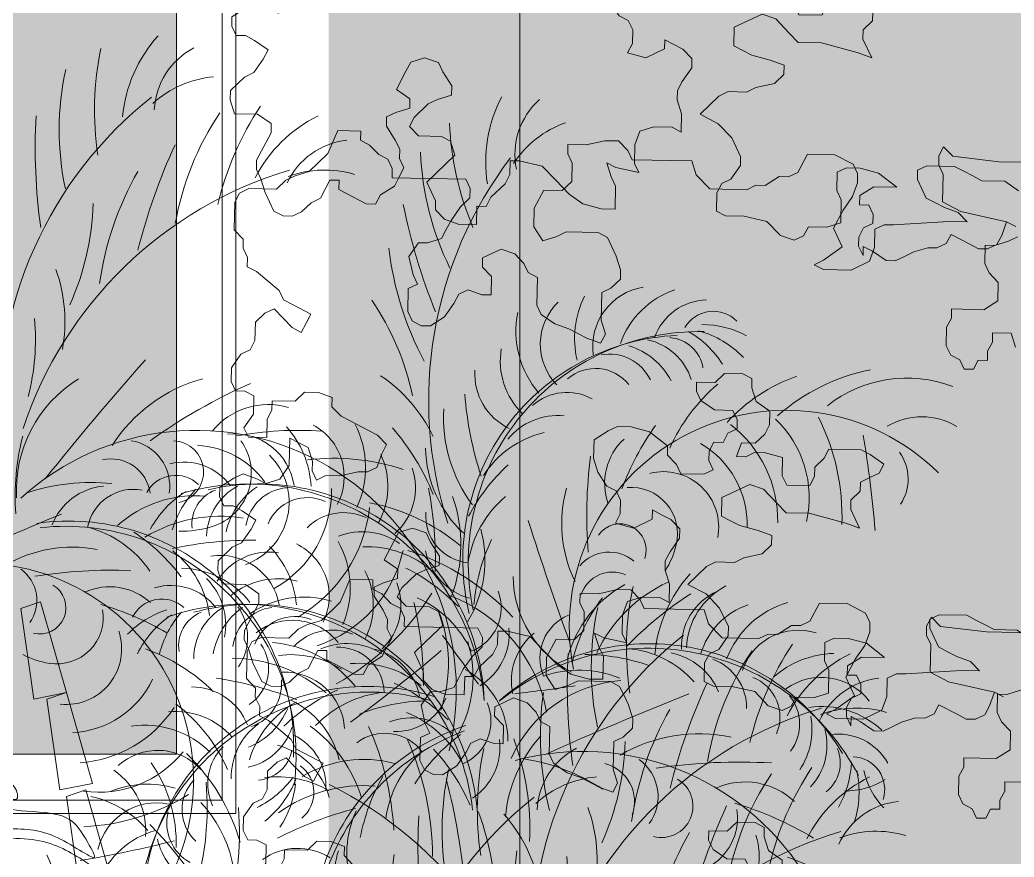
# Model space of a CAD drawing. Header units: metres. Extents: x -44 to 358, y -286 to 66.
# Drawn here: x 200.043 to 201.433, y 27.04 to 28.212 of the extents above; entities that cross this region are included whole.
import ezdxf

# ---------------------------------------------------------------- set-up
doc = ezdxf.new("R2010")
doc.units = ezdxf.units.M
doc.header["$LTSCALE"] = 0.3
for name, color, linetype, lineweight in [('arbustos', 95, 'Continuous', 0), ('EL0', 7, 'Continuous', 15), ('EL1', 150, 'Continuous', 13)]:
    doc.layers.add(name, color=color, linetype=linetype, lineweight=lineweight)
doc.layers.add('matas', color=74, linetype='Continuous', lineweight=0, transparency=0.6)
doc.layers.add('palmas', color=7, linetype='Continuous', lineweight=0, true_color=0x98b285)

# ---------------------------------------------------------------- blocks, each defined once
blk = doc.blocks.new('cay11')
at = {"layer": 'palmas'}
for points in [[(625, 464.6), (770.3, 464.6), (915.7, 450.1), (944.8, 421.1), (959.3, 450.1), (959.3, 479.2), (944.8, 508.2), (944.8, 595.3), (886.6, 624.4), (741.3, 653.4), (712.2, 667.9), (741.3, 653.4), (755.8, 697), (770.3, 726), (799.4, 740.5), (828.5, 740.5), (857.6, 726), (915.7, 697), (930.2, 726), (959.3, 740.5), (988.4, 740.5), (1032, 755), (1061, 769.6), (1090.1, 784.1), (1119.2, 784.1), (1162.8, 755), (1191.9, 740.5), (1191.9, 769.6), (1206.4, 740.5), (1206.4, 711.5), (1191.9, 682.4), (1162.8, 667.9), (1162.8, 638.9), (1177.3, 609.8), (1206.4, 609.8), (1206.4, 580.8), (1162.8, 551.8), (1090.1, 551.8), (1148.2, 508.2), (1206.4, 493.7), (1250, 493.7), (1279.1, 508.2), (1279.1, 566.3), (1264.5, 595.3), (1264.5, 667.9), (1308.1, 682.4), (1366.3, 682.4), (1380.8, 711.5), (1409.9, 726), (1453.5, 711.5), (1497.1, 667.9), (1569.8, 653.4), (1627.9, 653.4), (1657, 638.9), (1657, 580.8), (1642.4, 551.8), (1613.4, 537.2), (1584.3, 493.7), (1584.3, 464.6), (1613.4, 406.6), (1657, 363), (1715.1, 334), (1686, 304.9), (1657, 275.9), (1627.9, 261.4), (1569.8, 261.4), (1540.7, 246.8), (1482.5, 232.3), (1453.5, 203.3), (1453.5, 174.2), (1497.1, 159.7), (1555.2, 145.2), (1584.3, 130.7), (1613.4, 116.2), (1613.4, 58.1), (1584.3, 43.6), (1526.2, 14.5), (1482.5, 29), (1438.9, 72.6), (1409.9, 101.6), (1337.2, 101.6), (1220.9, 130.7), (1177.3, 145.2), (1206.4, 87.1), (1206.4, 58.1), (1177.3, 29), (1177.3, 0), (1148.2, -14.5), (1119.2, -29), (1104.6, -58.1), (1148.2, -87.1), (1177.3, -101.6), (1279.1, -101.6), (1293.6, -72.6), (1322.7, -43.6), (1322.7, -14.5), (1337.2, 14.5), (1409.9, 14.5), (1424.4, -14.5), (1424.4, -72.6), (1482.5, -87.1), (1511.6, -87.1), (1540.7, -72.6), (1569.8, -72.6), (1555.2, -116.2), (1511.6, -116.2), (1482.5, -145.2), (1468, -174.2), (1468, -217.8), (1511.6, -246.8), (1526.2, -290.4), (1526.2, -319.4), (1555.2, -334), (1613.4, -334), (1642.4, -304.9), (1700.6, -304.9), (1700.6, -275.9), (1686, -246.8), (1642.4, -217.8), (1584.3, -217.8), (1569.8, -188.8), (1569.8, -159.7), (1598.8, -145.2), (1613.4, -116.2), (1642.4, -116.2), (1657, -87.1), (1657, -58.1), (1642.4, -29), (1671.5, -14.5), (1744.2, -14.5), (1758.7, -43.6), (1787.8, -72.6), (1787.8, -101.6), (1845.9, -145.2), (1904.1, -159.7), (1947.7, -159.7), (1976.7, -145.2), (2020.3, -116.2), (2020.3, -58.1), (2005.8, -14.5), (1976.7, 29), (1947.7, 43.6), (1933.1, 72.6), (1933.1, 116.2), (1947.7, 145.2), (1889.5, 159.7), (1831.4, 130.7), (1831.4, 101.6), (1802.3, 116.2), (1773.2, 130.7), (1744.2, 159.7), (1744.2, 188.8), (1773.2, 232.3), (1787.8, 261.4), (1787.8, 290.4), (1773.2, 334), (1773.2, 392), (1802.3, 377.5), (1860.4, 377.5), (1904.1, 392), (1918.6, 435.6), (1918.6, 493.7), (1904.1, 522.7), (1976.7, 508.2), (2005.8, 493.7), (1991.3, 537.2), (1976.7, 566.3), (1976.7, 638.9), (2020.3, 638.9), (2078.5, 624.4), (2122.1, 595.3), (2165.7, 551.8), (2209.3, 508.2), (2282, 493.7), (2311, 493.7), (2311, 537.2), (2325.6, 566.3), (2369.2, 609.8), (2383.7, 638.9), (2412.8, 638.9), (2412.8, 697), (2470.9, 697), (2514.5, 682.4), (2543.6, 653.4), (2543.6, 624.4), (2558.1, 595.3), (2572.7, 566.3), (2514.5, 508.2), (2485.4, 479.2), (2500, 435.6), (2529, 421.1), (2601.7, 421.1), (2630.8, 392), (2616.3, 363), (2572.7, 319.4), (2543.6, 304.9), (2500, 290.4), (2500, 261.4), (2529, 217.8), (2543.6, 188.8), (2587.2, 174.2), (2630.8, 188.8), (2645.3, 217.8), (2674.4, 275.9), (2630.8, 304.9), (2630.8, 334), (2674.4, 348.5), (2703.5, 363), (2703.5, 392), (2674.4, 435.6), (2659.9, 464.6), (2659.9, 493.7), (2645.3, 522.7), (2659.9, 551.8), (2674.4, 580.8), (2718, 609.8), (2732.5, 638.9), (2761.6, 638.9), (2848.8, 595.3), (2848.8, 566.3), (2877.9, 566.3), (2892.4, 595.3), (2907, 624.4), (2936, 638.9), (2965.1, 667.9), (2994.2, 682.4), (3023.2, 682.4), (3052.3, 667.9), (3081.4, 609.8), (3095.9, 566.3), (3110.4, 537.2), (3110.4, 508.2), (3066.8, 421.1), (3066.8, 392), (3110.4, 363), (3183.1, 363), (3197.6, 319.4), (3197.6, 290.4), (3154, 246.8), (3125, 232.3), (3095.9, 188.8), (3081.4, 159.7), (3125, 130.7), (3154, 116.2), (3183.1, 116.2), (3197.6, 87.1), (3197.6, 58.1), (3154, 29), (3125, 14.5), (3081.4, 29), (3052.3, 43.6), (3008.7, 29), (2979.6, -14.5), (2979.6, -101.6), (2950.6, -87.1), (2921.5, -72.6), (2907, -29), (2907, 0), (2892.4, 29), (2863.3, 14.5), (2819.7, 14.5), (2761.6, 0), (2732.5, 0), (2703.5, -14.5), (2688.9, -58.1), (2674.4, -87.1), (2703.5, -116.2), (2732.5, -130.7), (2790.7, -159.7), (2819.7, -174.2), (2848.8, -203.3), (2848.8, -232.3), (2892.4, -246.8), (2936, -246.8), (2965.1, -217.8), (3037.8, -217.8), (3037.8, -188.8), (3052.3, -159.7), (3052.3, -101.6), (3110.4, -101.6), (3125, -130.7), (3095.9, -174.2), (3095.9, -232.3), (3125, -246.8), (3154, -246.8), (3168.6, -275.9), (3168.6, -319.4), (3139.5, -363), (3110.4, -377.5), (3095.9, -406.6), (3095.9, -464.6), (3066.8, -493.7), (3037.8, -508.2), (3008.7, -479.2), (2979.6, -450.1), (2950.6, -435.6), (2936, -464.6), (2921.5, -493.7), (2979.6, -522.7), (3008.7, -537.2), (3023.2, -566.3), (3095.9, -624.4), (3125, -638.9), (3125, -667.9), (3139.5, -697), (3139.5, -726), (3168.6, -755), (3168.6, -842.2), (3154, -871.2), (3125, -885.7), (3037.8, -885.7), (3008.7, -914.8), (2979.6, -929.3), (2936, -943.8), (2877.9, -1001.9), (2848.8, -1074.5), (2776.1, -1074.5), (2776.1, -1045.4), (2747.1, -1030.9), (2718, -1001.9), (2688.9, -987.4), (2674.4, -958.3), (2674.4, -929.3), (2441.8, -929.3), (2427.3, -900.2), (2427.3, -871.2), (2456.4, -842.2), (2485.4, -798.6), (2500, -769.6), (2514.5, -740.5), (2558.1, -726), (2587.2, -726), (2616.3, -682.4), (2601.7, -624.4), (2587.2, -595.3), (2616.3, -580.8), (2616.3, -508.2), (2601.7, -479.2), (2572.7, -464.6), (2543.6, -464.6), (2500, -493.7), (2470.9, -537.2), (2456.4, -566.3), (2427.3, -580.8), (2383.7, -566.3), (2354.6, -566.3), (2354.6, -624.4), (2383.7, -653.4), (2383.7, -682.4), (2325.6, -711.5), (2282, -697), (2252.9, -667.9), (2238.4, -638.9), (2209.3, -624.4), (2209.3, -537.2), (2194.7, -508.2), (2151.1, -479.2), (2107.5, -464.6), (2049.4, -435.6), (2005.8, -421.1), (1991.3, -450.1), (2005.8, -493.7), (2005.8, -580.8), (1976.7, -595.3), (1947.7, -624.4), (1947.7, -653.4), (1962.2, -697), (1976.7, -726), (1991.3, -755), (2020.3, -769.6), (2122.1, -769.6), (2151.1, -755), (2194.7, -740.5), (2223.8, -784.1), (2223.8, -842.2), (2194.7, -900.2), (2136.6, -900.2), (2107.5, -929.3), (2107.5, -987.4), (2122.1, -1016.4), (2122.1, -1045.4), (2063.9, -1045.4), (2005.8, -1060), (1962.2, -1060), (1933.1, -1030.9), (1918.6, -1001.9), (1729.6, -1001.9), (1715.1, -958.3), (1671.5, -914.8), (1555.2, -914.8), (1526.2, -929.3), (1497.1, -929.3), (1453.5, -958.3), (1424.4, -958.3), (1395.3, -972.8), (1366.3, -1030.9), (1279.1, -1030.9), (1220.9, -1001.9), (1206.4, -972.8), (1206.4, -943.8), (1220.9, -900.2), (1250, -856.7), (1279.1, -798.6), (1264.5, -769.6), (1250, -740.5), (1308.1, -697), (1337.2, -682.4), (1308.1, -667.9), (1220.9, -667.9), (1162.8, -697), (1148.2, -740.5), (1148.2, -798.6), (1119.2, -813.1), (1090.1, -813.1), (915.7, -827.6), (857.6, -827.6), (886.6, -856.7), (930.2, -871.2), (959.3, -885.7), (988.4, -900.2), (1002.9, -929.3), (1017.4, -958.3), (1017.4, -987.4), (988.4, -1001.9), (901.2, -1001.9), (872.1, -987.4), (843, -972.8), (813.9, -958.3), (741.3, -958.3), (697.7, -929.3)], [(697.7, -784.1), (726.7, -769.6), (770.3, -755), (799.4, -755), (799.4, -697), (784.9, -667.9), (755.8, -638.9), (755.8, -580.8), (799.4, -551.8), (901.2, -551.8), (901.2, -522.7), (915.7, -493.7), (915.7, -435.6), (901.2, -406.6), (872.1, -392), (857.6, -363), (828.5, -363), (813.9, -392), (784.9, -392), (784.9, -421.1), (770.3, -450.1), (770.3, -479.2), (712.2, -479.2), (697.7, -435.6)]]:
    blk.add_lwpolyline(points, dxfattribs=at)
blk = doc.blocks.new('A$C87c00ffc')
blk.add_open_spline([(630, 1037.9), (626.7, 1036.9), (608.9, 1058.8), (571.3, 1075.4), (539.7, 1072.6), (481, 1055.6), (471.2, 1015.1), (493.5, 1041.6), (547.4, 1057.7), (507.3, 1022.5), (461.9, 994.6), (450.1, 981), (448.3, 951.8), (485, 990.5), (510.5, 1014.5), (590, 1033.2), (533.2, 1012.3), (496.1, 982.3), (424, 942.7), (441, 881.4), (449.3, 842.9), (463, 911.6), (522.7, 968), (572.4, 986.8), (609.4, 977.3), (571.6, 960.6), (531.5, 945.3), (484.4, 885.2), (458.6, 854.7), (458.9, 816.6), (467.4, 796.1), (501.8, 729.4), (496.8, 773.3), (528.3, 848.7), (559.6, 895.2), (622, 934.9), (656.3, 913.1), (623.5, 880.7), (580.9, 856.7), (525.5, 752), (516, 714.1), (532, 694.2), (557.1, 661.2), (565.4, 684.4), (571.5, 737.4), (612.1, 797.7), (649, 833.3), (651.9, 804.3), (610.9, 758.8), (596.6, 684.1), (590.4, 649.2), (604.6, 638.4), (637.3, 632.4), (682.4, 622.9), (721.5, 640.6), (755.7, 656.3), (751.6, 688.5), (726.7, 721.7), (707.4, 775.5), (710.1, 802.7), (735.7, 769.9), (778.5, 711.1), (768, 661.7), (782.8, 677.8), (814.5, 700), (823.4, 728.1), (803.6, 771), (747.5, 840.7), (696.5, 873.9), (690.9, 907.9), (723.9, 905.5), (753.3, 872.5), (798.8, 810.2), (833.1, 780.1), (834.6, 717), (850.9, 771.9), (859.6, 833.5), (854.5, 869.5), (798.2, 925), (746.7, 943.6), (717.3, 950), (695.4, 961), (714.9, 967.9), (746.1, 964.8), (793.2, 956.5), (832.7, 935.3), (870.1, 902.8), (872.6, 879.2), (881.8, 918.1), (875.7, 948.9), (839.4, 973.9), (789.4, 1004.1), (721.3, 997), (714.6, 1011.9), (750.4, 1009.5), (801, 1012.4), (862.5, 964.2), (842.6, 997.7), (824.2, 1030.8), (767.5, 1029.7), (733.9, 1037.1), (727.1, 1049.2), (752.3, 1047.1), (763.9, 1042.5), (760.5, 1063.4), (736.4, 1070.8), (696.9, 1071.3), (651.4, 1062.9), (632.6, 1050.3), (632, 1038.5), (630, 1037.9)], degree=3, knots=[0, 0, 0, 0, 0.285523, 0.64879, 0.969356, 1.403679, 1.671731, 1.94383, 2.290215, 2.602994, 3.032728, 3.274156, 3.492314, 3.828568, 4.219073, 4.618393, 4.926852, 5.353175, 5.826671, 6.257135, 6.511737, 6.89578, 7.420596, 7.833428, 8.092864, 8.37831, 8.766082, 9.249726, 9.605625, 9.924305, 10.223839, 10.635428, 10.888182, 11.403299, 11.842796, 12.30237, 12.579392, 12.904874, 13.316499, 13.921158, 14.255121, 14.538209, 14.858029, 15.063747, 15.475125, 15.975418, 16.315928, 16.528133, 16.966508, 17.465169, 17.778316, 17.986082, 18.307042, 18.686523, 19.055149, 19.377089, 19.660204, 20.029583, 20.461515, 20.679078, 20.979506, 21.483304, 21.810752, 21.996821, 22.352555, 22.637855, 23.009704, 23.547779, 23.9872, 24.2503, 24.51391, 24.889467, 25.381594, 25.778071, 26.119873, 26.441075, 26.903781, 27.234265, 27.72023, 28.138417, 28.454392, 28.677466, 28.870962, 29.192852, 29.578433, 29.963294, 30.358181, 30.542529, 30.836681, 31.156631, 31.512767, 31.955057, 32.400012, 32.539132, 32.828812, 33.26531, 33.675711, 33.919437, 34.264709, 34.678954, 35.005253, 35.144419, 35.402593, 35.5732, 35.781497, 36.049843, 36.409106, 36.792502, 37.049861, 37.230259, 37.230259, 37.230259, 37.230259])
blk = doc.blocks.new('A$C65AF79D4')
at = {"layer": 'matas'}
for p, q in [((1525.8, 1611.7), (1487.7, 1478.3)), ((1554.4, 1602.1), (1525.8, 1611.7)), ((1535.4, 1468.7), (1554.4, 1602.1)), ((1487.7, 1478.3), (1449.5, 1344.9)), ((1487.7, 1478.3), (1535.4, 1468.7)), ((1516.3, 1468.7), (1487.7, 1478.3)), ((1497.2, 1335.3), (1516.3, 1468.7)), ((1449.5, 1344.9), (1497.2, 1335.3)), ((1459.1, 1335.3), (1420.9, 1201.9)), ((1487.7, 1325.8), (1459.1, 1335.3)), ((1468.6, 1192.4), (1487.7, 1325.8))]:
    blk.add_line(p, q, dxfattribs=at)
for centre, radius, start, end in [((1200.9, 2306.3), 204.9, 5.2091, 42.0881), ((1249.9, 2329.7), 108.7, 2.8748, 62.3698), ((1007.4, 2334.3), 439, 351.3348, 11.9587), ((1257.3, 2230.3), 153.9, 47.8771, 84.7202), ((1079.2, 2305.5), 419, 348.035, 12.2414), ((666.5, 2258.7), 204.9, 350.8543, 27.7332), ((996.1, 1891.3), 590, 356.5728, 51.6083), ((719.8, 2269.2), 108.7, 348.52, 48.015), ((837.4, 2096.4), 439, 13.1208, 33.7447), ((1027.5, 2142.2), 204.9, 26.9951, 63.8741), ((914.7, 2096.3), 419, 9.821, 34.0275), ((660.7, 2280.2), 872.8, 352.2078, 3.0234), ((702.3, 2171.1), 153.9, 33.5222, 70.3653), ((486, 2333.7), 439, 336.9799, 357.6038), ((1064.3, 2182.1), 108.7, 24.6609, 84.1559), ((535.6, 1917.5), 872.8, 13.9938, 24.8094), ((548.3, 2288.1), 419, 333.6802, 357.8866), ((365.2, 1907.4), 590, 342.218, 37.2534), ((1108, 2092.6), 153.9, 69.6631, 106.5062), ((991.3, 1680.8), 590, 18.3589, 73.3943), ((977.7, 2014.3), 465.8, 8.0967, 29.6144), ((136.7, 2367.3), 872.8, 337.8529, 348.6685), ((1837.4, 2208.6), 389.2, 181.6466, 204.2836), ((550.8, 2184.7), 465.8, 331.9559, 353.4735), ((1713.5, 2023.9), 223.8, 160.0727, 190.6057), ((551.4, 1948), 129.5, 19.6547, 71.1704), ((625.5, 1986.9), 88.6, 352.1592, 80.7272), ((599.8, 1998.9), 140.9, 346.9363, 26.2642), ((544.5, 1971.8), 83.8, 19.9483, 88.5078), ((705.2, 1990.6), 85.9, 315.9215, 45.9663), ((1359.7, 1834.6), 389.2, 145.5057, 168.1427), ((536.9, 1990.5), 48.4, 30.1694, 135.3023), ((688.2, 2009.3), 138.7, 319.1654, 11.4922), ((553.1, 1881.2), 138, 89.7249, 118.1651), ((1881.8, 1998.6), 348.7, 175.149, 194.0882), ((597.8, 1869.2), 146.4, 105.6262, 135.8772), ((646.5, 1883.5), 145.5, 120.3021, 147.7859), ((557.7, 1669.7), 339.3, 348.1446, 91.2295), ((574.4, 1673.3), 330.6, 346.1854, 87.2635), ((604.7, 1946.9), 53.4, 94.4806, 170.6852), ((652.6, 1911.3), 87.8, 102.5499, 161.8413), ((692.3, 1886.9), 106, 107.2773, 152.0506), ((689.3, 1909.6), 66.3, 79.1062, 154.7686), ((740.7, 1965.9), 109.2, 314.5319, 9.3876), ((-2378.9, -1334.7), 4997.2, 38.7401, 41.3644), ((246.5, 1661.6), 297.4, 48.7758, 78.4566), ((710.2, 1892.1), 62.7, 49.5215, 141.3624), ((798.8, 1946.7), 88.6, 295.3285, 3.5144), ((1150.7, 1758.5), 223.8, 123.9318, 154.4648), ((252.5, 1753.1), 187.6, 51.5901, 111.0854), ((332.5, 1708.5), 248.6, 42.1907, 70.7976), ((354.1, 1726), 270.9, 24.352, 49.3909), ((884.3, 1178.5), 824.4, 54.3706, 66.1781), ((1226.4, 1717.4), 230.5, 32.6053, 74.6687), ((1368.3, 1775.6), 192.9, 356.7038, 58.2816), ((751.7, 1842.8), 76.8, 48.6926, 118.7456), ((372.8, 1960.3), 531.2, 342.0282, 355.3213), ((1190.8, 1795.2), 106.6, 39.2112, 106.1063), ((429.8, 1574.6), 318.7, 348.8402, 134.6096), ((765, 1790.1), 95.7, 39.2968, 95.4819), ((717.9, 1883.1), 215.6, 323.3826, 3.3335), ((230.5, 1784.5), 99.3, 59.2063, 121.1572), ((670.2, 1737.6), 322.5, 153.1864, 182.1263), ((554.4, 1765.3), 158.4, 133.4271, 192.9223), ((621.4, 1730.7), 179.3, 127.7231, 180.8711), ((274.2, 1626.4), 425, 20.8683, 35.1075), ((1186.6, 1808.8), 138.7, 152.6004, 204.9272), ((1165.2, 1795.6), 85.9, 118.1264, 208.1711), ((2104.4, 1562.8), 1812, 170.6603, 175.1334), ((752.1, 1718.6), 145.8, 32.7526, 76.7092), ((1297, 1481.4), 382.4, 47.675, 193.4443), ((1271.7, 1638.8), 348.7, 139.0081, 157.9474), ((1147.1, 1353.8), 510, 79.703, 93.9422), ((1268.8, 1774.6), 140.9, 137.8284, 177.1563), ((1240.8, 1770.1), 88.6, 83.3655, 171.9334), ((624.4, 1725.7), 137.2, 119.954, 181.9048), ((607.7, 1785.7), 88.9, 340.3764, 47.2716), ((1301.4, 1712.5), 129.5, 92.9222, 144.4379), ((1297.8, 1800.7), 82, 144.2541, 252.6427), ((1332.2, 1802.6), 46.1, 93.356, 257.8398), ((1403.1, 1782), 67.4, 98.9374, 188.9654), ((1214.3, 1767), 348.7, 355.7302, 14.6694), ((316.2, 1792.3), 65.8, 143.3298, 214.0989), ((786.5, 1840), 173.2, 312.6012, 359.291), ((1124.3, 1781.5), 109.2, 154.705, 209.5607), ((1258, 1758.1), 97.7, 134.7075, 249.8404), ((35.9, 1738.2), 687, 355.5359, 7.3434), ((644.5, 1603), 285.9, 28.0585, 47.3288), ((1094.5, 1497.7), 325.1, 83.1868, 108.2256), ((1314.6, 1733.4), 83.8, 75.5848, 144.1444), ((1422, 1764), 57.9, 77.3653, 172.5769), ((610.3, 1721.7), 81.4, 75.8728, 191.0057), ((1063.1, 1779), 88.6, 160.5782, 228.7641), ((1327, 1749.3), 48.4, 28.7904, 133.9232), ((1204, 1454.5), 330.6, 76.8291, 177.9073), ((1220.6, 1436.7), 348.3, 73.5747, 175.0661), ((1452.2, 1494.3), 292.9, 71.1455, 96.184), ((657.8, 1711.7), 68.3, 85.4194, 193.8079), ((567.6, 1726.6), 192.1, 333.7706, 15.8339), ((1476.5, 1675.3), 531.2, 168.7713, 182.0644), ((1262.7, 1775), 164.7, 178.7887, 240.7396), ((1158.3, 1713.3), 66.3, 9.324, 84.9864), ((1149.2, 1692.3), 106, 12.0421, 56.8154), ((1194.1, 1704.8), 87.8, 2.2514, 61.5427), ((1249.9, 1726), 53.4, 353.4074, 69.612), ((1192.3, 1676.5), 145.5, 16.3067, 43.7906), ((1235.2, 1649.3), 146.4, 28.2155, 58.4665), ((1389.2, 1708.7), 68.4, 10.7733, 100.7824), ((1424.7, 1692.2), 90.1, 21.1823, 84.7261), ((739.5, 1644.1), 159.8, 9.0852, 50.0839), ((1123.5, 1695.6), 215.6, 160.7592, 200.7101), ((1099, 1464.7), 298.3, 101.0254, 129.6323), ((1133.4, 1702.2), 62.7, 22.7302, 114.5711), ((1297.4, 1594.6), 173.2, 48.2361, 94.9259), ((891.1, 1737.4), 68.4, 275.1384, 5.1474), ((1255.7, 1775), 215.1, 186.5578, 239.7058), ((1079.9, 1666.1), 76.8, 45.3471, 115.4), ((-81.1, -2113.8), 4164.3, 65.1381, 67.7623), ((674, 1688), 38.4, 34.5212, 199.0051), ((-3163.5, 2981.3), 4164.3, 339.9054, 342.5296), ((1484.2, 1399.9), 330.6, 81.8203, 182.8985), ((1261.3, 1522), 215.6, 59.0175, 98.9684), ((1045.7, 1673), 173.2, 164.8016, 211.4914), ((1052.7, 1619.1), 95.7, 68.6107, 124.7958), ((1489.4, 1383.5), 339.3, 83.7795, 186.8644), ((1319.5, 1869.9), 154.5, 252.6427, 271.1094), ((1547.2, 1476.5), 285.9, 123.6935, 142.9638), ((1497, 1567), 159.8, 104.7201, 145.7188), ((716.5, 1726.1), 128.8, 193.8079, 212.2747), ((615.3, 1585.3), 274.2, 4.7294, 25.4537), ((1209.1, 1632.2), 138.7, 150.4675, 202.7943), ((1187.2, 1619.7), 85.9, 115.9935, 206.0382), ((1218.3, 1171.1), 531.2, 77.6632, 90.9562), ((689.9, 1628.6), 56.2, 40.1027, 130.1306), ((1093.8, 1347.2), 356.9, 107.6105, 137.2914), ((871.2, 1703.8), 90.1, 285.5473, 349.0911), ((1045.5, 1546.9), 145.8, 87.3834, 131.34), ((1178.6, 1727.8), 190.1, 192.2619, 251.757), ((1289.9, 1594.9), 140.9, 135.6956, 175.0235), ((1190.1, 1596.3), 88.6, 30.9634, 99.1493), ((1421.6, 1572.2), 145.8, 128.3876, 172.3442), ((1479.4, 1500.1), 192.1, 59.0032, 101.0666), ((1261.9, 1591.5), 88.6, 81.2326, 169.8005), ((1619.4, 1350.1), 318.7, 74.0729, 219.8422), ((418.9, 1515.4), 204.9, 5.2091, 42.0881), ((685.2, 1607.3), 48.3, 18.5305, 113.7422), ((1117.3, 1406.2), 285.9, 116.7638, 136.0341), ((1145.8, 1607.1), 109.2, 152.5721, 207.4279), ((1320.3, 1531.6), 129.5, 90.7893, 142.305), ((1423.6, 971.2), 687, 80.7686, 92.576), ((1587.2, 1613.8), 56.2, 125.3353, 215.3633), ((513.2, 1444.8), 215.6, 25.331, 65.2819), ((583.5, 1485.2), 173.2, 14.5496, 61.2394), ((670.3, 1650.6), 160.8, 297.8691, 359.4469), ((1084.6, 1606.9), 88.6, 158.4453, 226.6312), ((1176.7, 1536.6), 109.2, 50.1668, 105.0225), ((1349.2, 1578.1), 95.7, 134.9317, 191.1169), ((467.9, 1538.8), 108.7, 2.8748, 62.3698), ((495.1, 1546.2), 88.6, 357.2769, 65.4628), ((282.7, 1176.7), 531.2, 43.9766, 57.2697), ((225.4, 1543.4), 439, 351.3348, 11.9587), ((917, 1603), 68.4, 158.9452, 248.9543), ((1278.9, 1829.5), 387, 212.0211, 240.9611), ((1334.2, 1552), 83.8, 73.4519, 142.0115), ((1423.9, 1545), 88.9, 65.6091, 132.5042), ((1526.7, 1602.9), 38.4, 119.7539, 284.2378), ((387.9, 1478), 138.7, 21.1139, 73.4406), ((505.9, 1469.5), 244.1, 12.3107, 37.3493), ((1003.6, 1410.3), 225.1, 110.4249, 169.9201), ((1213.3, 1277.5), 330.6, 74.6962, 175.7744), ((1228.1, 1268.9), 339.3, 70.7302, 173.8152), ((1037.3, 1471.7), 159.8, 114.0087, 155.0074), ((1493.8, 1488), 531.2, 166.6384, 179.9315), ((1138.7, 1480.1), 138.7, 54.8004, 107.1271), ((1347.2, 1567.5), 48.4, 26.6575, 131.7904), ((1554.9, 1199.4), 425, 106.1009, 120.3401), ((450.8, 1503.9), 109.2, 16.4803, 71.336), ((297.2, 1514.6), 419, 348.035, 12.2414), ((1141.8, 1521.4), 215.6, 158.6263, 198.5772), ((1177.2, 1537.8), 66.3, 7.1912, 82.8535), ((1298.1, 1559.6), 76.8, 144.3276, 214.3805), ((1167.4, 1517.1), 106, 9.9092, 54.6825), ((1212.7, 1527.9), 87.8, 0.1185, 59.4098), ((1269.3, 1547), 53.4, 351.2746, 67.4792), ((1209.8, 1499.7), 145.5, 14.1738, 41.6577), ((1251.7, 1470.9), 146.4, 26.0826, 56.3336), ((1298, 1468.5), 138, 43.7946, 72.2348), ((1501.8, 1588.8), 68.3, 170.652, 279.0406), ((723.2, 1529.2), 68.4, 337.0868, 67.0959), ((1155.5, 1498.8), 85.9, 51.5565, 141.6012), ((1151.9, 1527.6), 62.7, 20.5973, 112.4383), ((412.3, 1484.2), 85.9, 17.87, 107.9147), ((743.5, 1495.8), 90.1, 347.4958, 51.0395), ((926.9, 1565.2), 90.1, 175.0015, 238.5453), ((1097.2, 1493.5), 76.8, 43.2142, 113.2671), ((1487.8, 1542.2), 81.4, 161.1055, 276.2383), ((630.9, 1219.6), 330.6, 48.1338, 149.212), ((55.4, 1305.5), 439, 13.1208, 33.7447), ((214.1, 1100.4), 590, 356.5728, 51.6083), ((-1714.8, 3469.4), 3264.5, 322.6928, 324.2547), ((1063.2, 1501.7), 173.2, 162.6688, 209.3586), ((1075.4, 1454.8), 95.7, 66.4778, 122.6629), ((1198.1, 1379.1), 173.2, 94.3596, 141.0494), ((1253.1, 1513.5), 62.7, 145.1564, 236.9974), ((632.2, 1195.2), 348.3, 50.9749, 152.4663), ((245.5, 1351.3), 204.9, 26.9951, 63.8741), ((355.5, 1395.1), 140.9, 48.8847, 88.2126), ((132.7, 1305.4), 419, 9.821, 34.0275), ((617.4, 1442.7), 95.7, 101.2452, 157.4304), ((674.4, 1397.7), 145.8, 94.7011, 138.6576), ((-121.3, 1489.3), 872.8, 352.2078, 3.0234), ((2349, 3193.5), 2174.4, 229.4951, 233.9681), ((1056.8, 1454.9), 90.1, 104.5595, 168.1032), ((1089.1, 1476.9), 68.4, 88.5031, 178.5122), ((1462.3, 1287.3), 270.9, 109.5847, 134.6235), ((564.7, 1455.7), 76.8, 110.6411, 180.694), ((725.8, 1248.3), 285.9, 90.0069, 109.2773), ((1058.4, 1375.6), 145.8, 85.2505, 129.2071), ((1157.7, 1393.2), 140.9, 82.5712, 121.8991), ((1245.4, 1313.3), 215.6, 90.3171, 130.268), ((1492.3, 1648.5), 128.8, 279.0406, 297.5073), ((734.2, 1351.5), 159.8, 71.0336, 112.0323), ((957.7, 1407.1), 119.1, 118.0411, 179.9919), ((1167.1, 1419.9), 88.6, 87.7942, 176.3621), ((282.3, 1391.2), 108.7, 24.6609, 84.1559), ((378.1, 1412.1), 88.6, 54.1077, 142.6756), ((501.6, 1442.3), 62.7, 111.4699, 203.3109), ((-246.4, 1126.6), 872.8, 13.9938, 24.8094), ((657.4, 1303.8), 192.9, 23.807, 85.3848), ((1124.9, 1232.3), 285.9, 114.6309, 133.9012), ((1344.5, 973.9), 531.2, 98.3293, 111.6224), ((1237.7, 1491), 66.3, 174.7411, 250.4035), ((1485, 1556.6), 137.2, 205.1866, 267.1375), ((-1261.3, -3172.1), 4997.2, 65.8433, 68.4675), ((1206.5, 4719.2), 3264.5, 261.7864, 263.3482), ((325.2, 1415.1), 465.8, 346.3107, 7.8284), ((1045.2, 1156.8), 330.6, 6.387, 107.4652), ((1042.7, 1139.8), 339.3, 2.4211, 105.506), ((1005.6, 1319.6), 159.8, 43.5667, 84.5654), ((970.6, 1222.2), 285.9, 46.3217, 65.5921), ((1303.8, 1398.1), 88.6, 90.1362, 158.3221), ((476.3, 1432.1), 66.3, 141.0546, 216.717), ((932, 1436.5), 68.4, 156.8123, 246.8214), ((1002.9, 1500), 78.9, 202.1645, 272.9337), ((954.8, 1192), 274.2, 68.1969, 88.9212), ((1213, 1349.9), 129.5, 115.2896, 166.8053), ((1079.2, 1337), 145.8, 16.9414, 60.8979), ((1477.9, 1264.3), 248.6, 127.4233, 156.0302), ((326, 1301.7), 153.9, 69.6631, 106.5062), ((377.5, 1328.4), 129.5, 81.6031, 133.1188), ((209.3, 889.9), 590, 18.3589, 73.3943), ((195.7, 1223.4), 465.8, 8.0967, 29.6144), ((1047.3, 1300.8), 159.8, 111.8758, 152.8745), ((1260, 1496.2), 106, 202.9122, 247.6855), ((1326.6, 1341.3), 109.2, 84.263, 139.1187), ((1479.8, 1554), 179.3, 212.9558, 266.1037), ((497.8, 1424), 106, 169.2257, 213.999), ((980.4, 1351.1), 90.1, 68.822, 132.3658), ((1149.6, 1354.4), 95.7, 358.1686, 54.3538), ((457.6, 1400.4), 87.8, 164.4983, 223.7897), ((557.6, 1187.3), 230.5, 59.7085, 101.7719), ((796.9, 1115.9), 330.6, 330.6496, 71.7278), ((785, 1103.6), 339.3, 326.6836, 69.7686), ((1019.5, 1350.1), 68.4, 52.7657, 142.7748), ((1444.7, 1250.6), 439, 156.0737, 176.6976), ((1249.6, 1263.3), 204.9, 125.9443, 162.8233), ((1239.7, 1454.2), 87.8, 198.1848, 257.4762), ((1373.3, 1291.7), 138.7, 82.1584, 134.4851), ((353.3, 1333.5), 83.8, 81.8967, 150.4562), ((1055.4, 1417.6), 389.2, 181.6466, 204.2836), ((638.3, 1277.2), 204.9, 5.2091, 42.0881), ((1195.6, 1276.4), 389.2, 159.8606, 182.4975), ((940.5, 1398.4), 90.1, 172.8686, 236.4124), ((744.1, 1197.2), 274.2, 32.4594, 53.1838), ((1368.6, 1237.3), 419, 155.791, 179.9974), ((1190.1, 1340.7), 83.8, 115.5832, 184.1427), ((727.9, 1009.4), 382.4, 74.7781, 220.5475), ((403.6, 1374.9), 53.4, 156.429, 232.6336), ((687.3, 1300.5), 108.7, 2.8748, 62.3698), ((444.7, 1305.1), 439, 351.3348, 11.9587), ((1147.2, 1206.5), 274.2, 136.506, 157.2304), ((859.8, 1271.2), 159.8, 7.8292, 48.8279), ((1206.5, 1296.4), 108.7, 105.6626, 165.1576), ((1208.9, 1403.1), 53.4, 190.1155, 266.3201), ((1517.5, 1174.7), 297.4, 134.0084, 163.6893), ((1203.1, 1344.5), 76.8, 334.905, 44.9579), ((1353.6, 1307.5), 85.9, 47.6843, 137.729), ((1439.8, 1490.2), 158.4, 218.6598, 278.1549), ((333.3, 1335.7), 48.4, 92.1178, 197.2507), ((479.2, 1382.1), 145.5, 182.2505, 209.7343), ((498.6, 551.8), 824.4, 81.4738, 93.2813), ((685.4, 1325.4), 67.4, 126.0406, 216.0685), ((710.5, 1318), 57.9, 104.4684, 199.6801), ((860.2, 1091.6), 292.9, 98.2486, 123.2872), ((1050.8, 1207), 173.2, 58.6222, 105.312), ((1531.2, 1257.7), 204.9, 145.0462, 181.9252), ((201, 1390.2), 117.8, 316.3475, 347.1235), ((469, 1332.3), 146.4, 167.5746, 197.8256), ((26.8, 1124.4), 439, 13.1208, 33.7447), ((516.5, 1276.3), 419, 348.035, 12.2414), ((1172.2, 1331.4), 48.4, 125.8043, 230.9372), ((1479.7, 1274.8), 108.7, 124.7645, 184.2595), ((344.9, 1451.4), 117.8, 238.9176, 269.6935), ((216.9, 1170.3), 204.9, 26.9951, 63.8741), ((490.4, 1240.4), 106.6, 66.3143, 133.2095), ((104.1, 1124.3), 419, 9.821, 34.0275), ((612.9, 1311.4), 46.1, 120.4591, 284.943), ((694.6, 1201.2), 153.9, 47.8771, 84.7202), ((1772.7, 1125.8), 872.8, 165.009, 175.8246), ((774.6, 1212.6), 285.9, 10.5843, 29.8546), ((1178.7, 1200.7), 153.9, 83.3122, 120.1553), ((1287, 1403.9), 146.4, 201.2611, 231.5121), ((1288.4, 1357.3), 138, 185.3599, 213.8001), ((1272.2, 1439.6), 145.5, 215.937, 243.4208), ((1719.8, 1309.5), 439, 175.1757, 195.7995), ((1255, 1306.2), 62.7, 312.2881, 44.1291), ((1363.9, 814.9), 590, 116.4241, 171.4596), ((1050.9, 1126), 215.6, 54.5797, 94.5306), ((1368.5, 1202.9), 140.9, 67.3864, 106.7143), ((253.7, 1210.2), 108.7, 24.6609, 84.1559), ((652.7, 827.6), 510, 106.8062, 121.0454), ((433.5, 862.1), 590, 356.5728, 51.6083), ((1426.8, 1188.4), 187.6, 136.8228, 196.318), ((1476.9, 1603.3), 322.5, 238.419, 267.359), ((1354.9, 1227.7), 88.6, 12.9234, 101.4913), ((1484.7, 1175.3), 153.9, 102.4142, 139.2573), ((583.2, 1294.1), 82, 171.3573, 279.7458), ((-275, 945.5), 872.8, 13.9938, 24.8094), ((931.5, 1233), 223.8, 160.0727, 190.6057), ((1320.5, 1145.8), 465.8, 160.204, 181.7217), ((929.7, 1242.3), 145.8, 341.2039, 25.1605), ((933, 792.6), 531.2, 62.5918, 75.8849), ((1652.2, 1272), 419, 174.8929, 199.0993), ((1273.8, 1286.5), 66.3, 298.882, 14.5444), ((1012, 1150.9), 223.8, 138.2867, 168.8197), ((98.1, 1251), 872.8, 352.2078, 3.0234), ((297.4, 1120.6), 153.9, 69.6631, 106.5062), ((180.7, 708.9), 590, 18.3589, 73.3943), ((167.1, 1042.3), 465.8, 8.0967, 29.6144), ((1786, 871.3), 590, 135.526, 190.5615), ((1320.9, 1151.3), 129.5, 22.4802, 73.9959), ((567.1, 1238), 97.7, 161.8107, 276.9436), ((1250.9, 1288), 106, 301.6, 346.3733), ((1770.4, 3017.9), 1812, 255.893, 260.366), ((440.3, 1190.6), 389.2, 345.5349, 8.1718), ((997.1, 1215.4), 95.7, 322.4312, 18.6164), ((1147.8, 1160.8), 88.6, 54.3987, 122.5846), ((540.3, 931.7), 325.1, 110.2899, 135.3288), ((1099.8, 1207.7), 348.7, 175.149, 194.0882), ((544.5, 1176.8), 465.8, 346.3107, 7.8284), ((1916.2, 1059), 439, 155.6413, 176.2652), ((1721.2, 1073.2), 204.9, 125.5119, 162.3908)]:
    blk.add_arc(centre, radius, start, end, dxfattribs=at)

msp = doc.modelspace()

# ---------------------------------------------------------------- hatches: boundary and pattern name
at = {"layer": 'arbustos', "true_color": 0x9cad8a}
h = msp.add_hatch(dxfattribs=at)
h.set_pattern_fill('CROSS', color=253, scale=0.01, style=0)
h.set_pattern_definition([(0, (208.15036, 27.46216), (0.0635, 0.0635), [0.03175, -0.09525]), (90, (208.166237, 27.446283), (-0.0635, 0.0635), [0.03175, -0.09525])])
h.paths.add_polyline_path([(209.7670367, 28.5371576), (200.4743311, 28.5371576), (200.4743311, 25.9718491), (209.7670367, 25.9718491)])
at = {"layer": 'EL1', "transparency": 33554572}
h = msp.add_hatch(color=256, dxfattribs=at)
h.dxf.hatch_style = 1
h.set_gradient(color1=(202, 249, 252), color2=(229, 255, 255), tint=1, name='CYLINDER')
h.paths.add_polyline_path([(200.2615048, 29.2182153), (199.6275048, 29.2182153), (199.6275048, 27.1842153), (200.2615048, 27.1842153)])

# ---------------------------------------------------------------- linework, layer by layer
at = {"layer": 'EL0'}
msp.add_line((200.7417742, 26.0012153), (200.7417742, 30.3012153), dxfattribs=at)
at = {"layer": 'EL1'}
for p, q in [((200.3445048, 29.3012153), (200.3445048, 27.1012153)), ((200.3445048, 27.1012153), (200.3445048, 29.3012153)), ((200.3255048, 29.2822153), (200.3255048, 27.1202153)), ((200.2615048, 29.2182153), (200.2615048, 27.1842153)), ((200.2615048, 27.1842153), (199.6275048, 27.1842153)), ((200.3255048, 27.1202153), (199.5695124, 27.1202153)), ((200.3445048, 27.1012153), (199.5445048, 27.1012153)), ((199.5696186, 27.1012153), (200.3445048, 27.1012153))]:
    msp.add_line(p, q, dxfattribs=at)

# ---------------------------------------------------------------- block references
at = {"layer": 'arbustos', "xscale": 0.0004434390308396143, "yscale": 0.0004434390308396143, "zscale": 0.0004434390308396143, "rotation": 178.815540635539}
for p in [(201.7574086, 28.212176), (201.7403118, 27.5542706), (201.7574086, 26.9262724)]:
    msp.add_blockref('cay11', p, dxfattribs=at)
at = {"layer": 'matas'}
for name, p, xscale, yscale, zscale in [('A$C65AF79D4', (201.5233739, 25.8637553), -0.0009516181409652221, 0.0009516181409652221, 0.0009516181409652221), ('A$C87c00ffc', (199.1338018, 25.8792355), 0.001188305693559488, 0.001188305693559488, 0.001188305693559488)]:
    msp.add_blockref(name, p, dxfattribs=dict(at, xscale=xscale, yscale=yscale, zscale=zscale))

doc.saveas('drawing.dxf')
